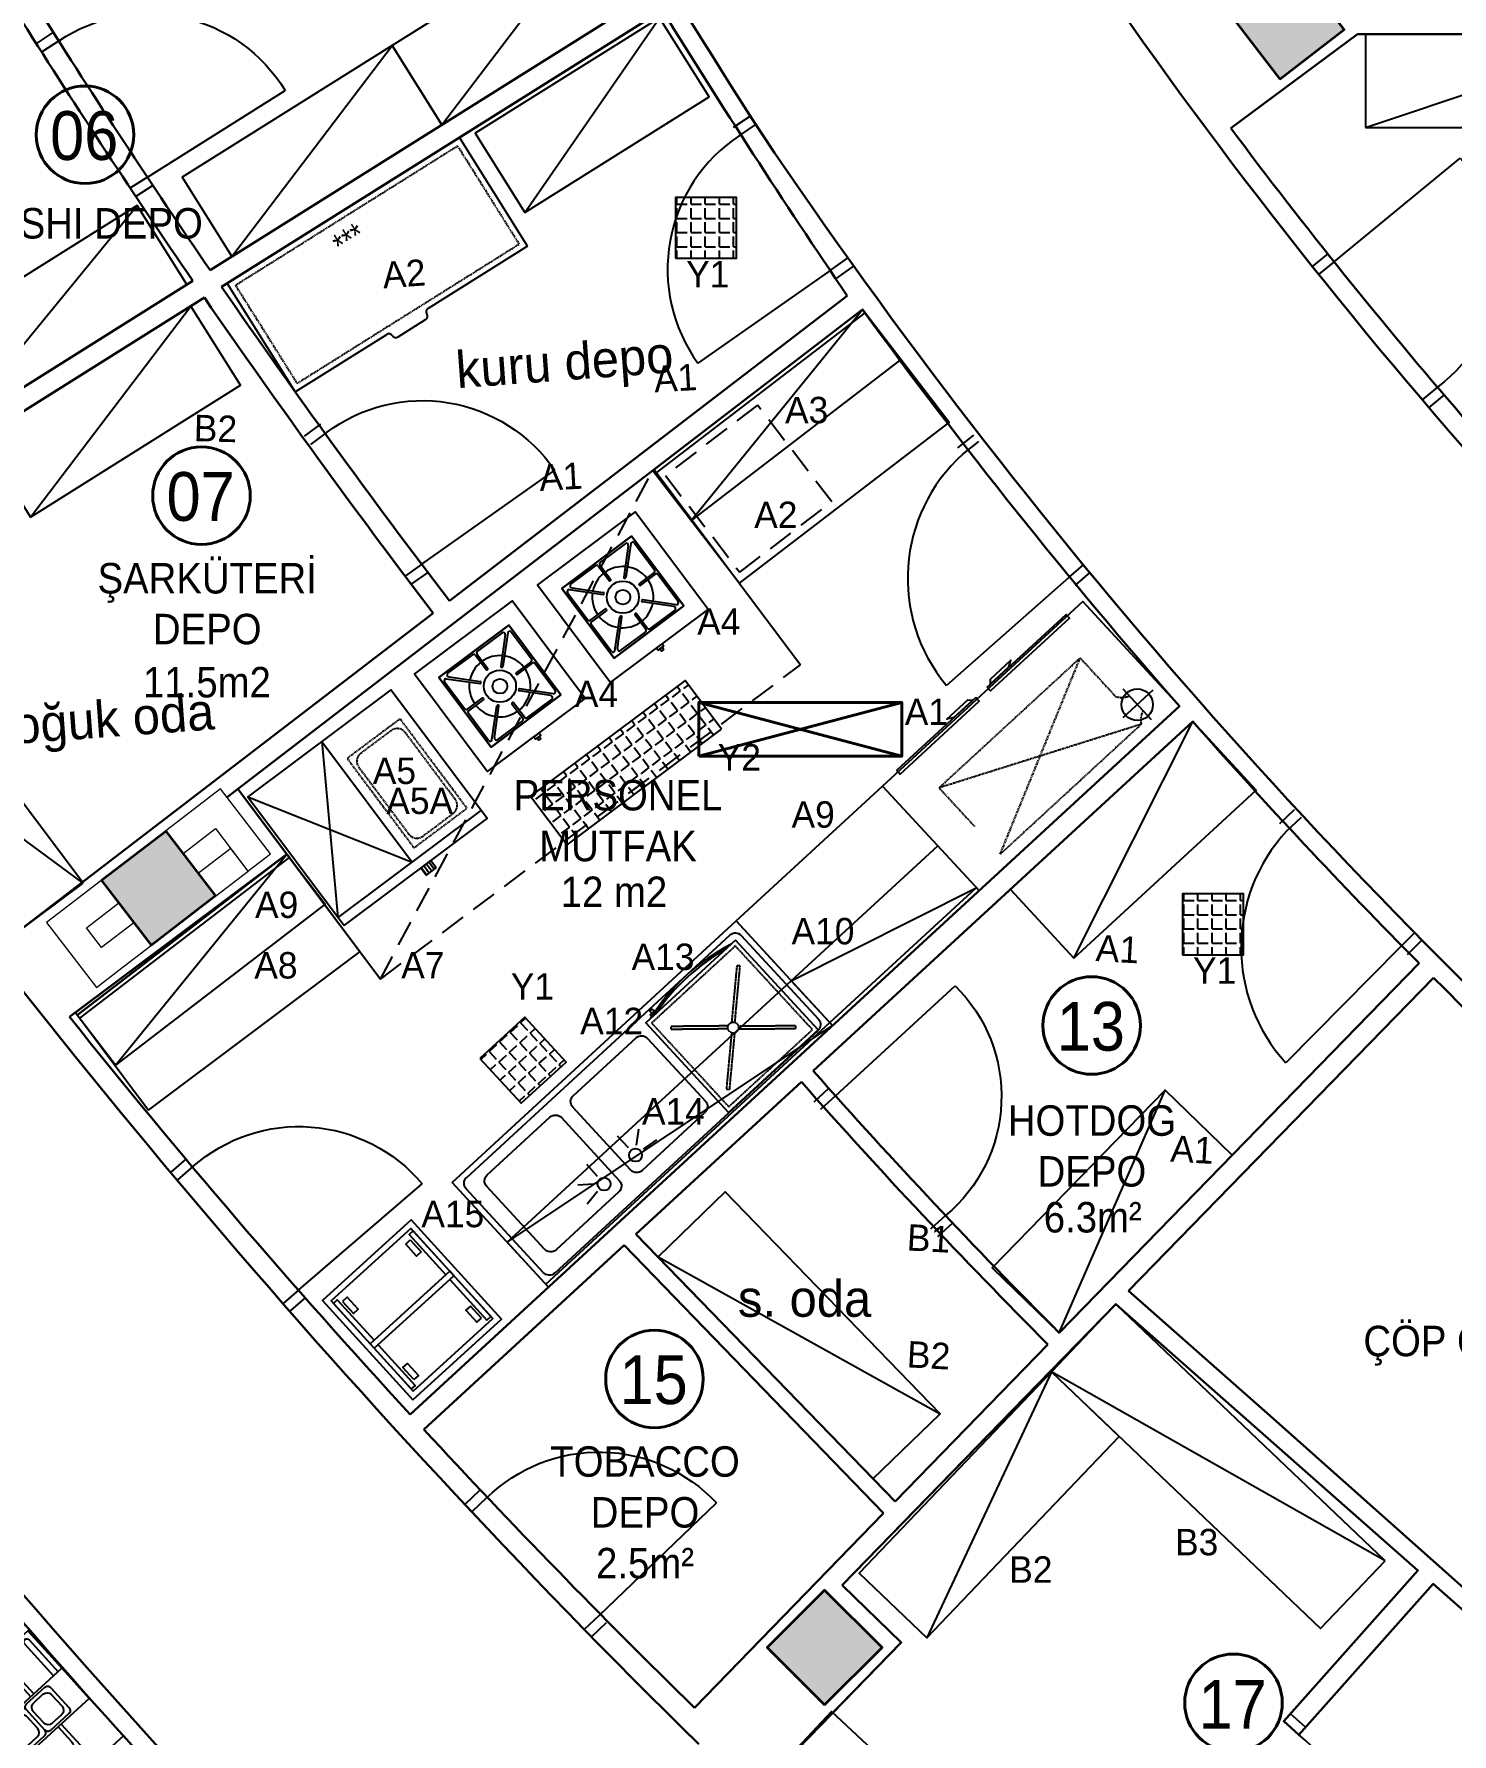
# Model space of a CAD drawing. Header units: millimetres. Extents: x -2729 to 15248, y -12439 to 5292.
# Drawn here: x 2712 to 3409, y -9886 to -9050 of the extents above; entities that cross this region are included whole.
import ezdxf

# ---------------------------------------------------------------- set-up
doc = ezdxf.new("R2010")
doc.units = ezdxf.units.MM
doc.linetypes.add('DASHED', pattern=[0.75, 0.5, -0.25])
doc.linetypes.add('HIDDENX2', pattern=[19.049999999999997, 12.7, -6.349999999999998])
for name, color, linetype, lineweight in [('antet_Ном_пера__60', 7, 'Continuous', 35), ('dk-olcu_Ном_пера__80', 7, 'Continuous', 13), ('DUVAR', 7, 'Continuous', 30), ('kolon_Ном_пера__60', 7, 'Continuous', 35)]:
    doc.layers.add(name, color=color, linetype=linetype, lineweight=lineweight)
for name, color, linetype in [('CIHAZ', 2, 'Continuous'), ('kapı ABD', 55, 'Continuous'), ('S2000-002 Çizgi', 7, 'Continuous')]:
    doc.layers.add(name, color=color, linetype=linetype)
doc.styles.add('style1', font='stylu.ttf', dxfattribs={"width": 0.8, "height": 12})
doc.styles.add('TAKSİM', font='GOTHIC.TTF', dxfattribs={"height": 20})
doc.styles.add('Мой Ариал', font='arial.ttf', dxfattribs={"width": 0.9})

# ---------------------------------------------------------------- blocks, each defined once
blk = doc.blocks.new('gtrr')
at = {"layer": 'kapı ABD', "color": 7}
for p, q in [((4256.014383199247, 14105.58114178763), (4256.014388572606, 14115.58114178762)), ((4261.014383199246, 14105.58113910096), (4261.014388572603, 14115.58113910094)), ((4341.014383199234, 14105.58109611409), (4341.014388572594, 14115.58109611407)), ((4346.014383199234, 14105.58109342741), (4346.014388572593, 14115.58109342739)), ((4261.014383199245, 14105.58109611409), (4261.014383199246, 14025.58109611409))]:
    blk.add_line(p, q, dxfattribs=at)
blk.add_arc((4264.766506319816, 14101.82897500967), 76.34014320124848, 267.1827735692466, 2.817257217778835, dxfattribs=at)
blk = doc.blocks.new('eryeqry')
at = {"layer": 'kapı ABD', "color": 7}
for p, q in [((-69.1244745683307, 58.24119089274109), (-61.75421567798458, 65.01255834471021)), ((-65.74170103005872, 54.55922902591101), (-58.36802867187589, 61.33373257463836)), ((-10.64218279833131, -3.443048933278533), (-3.500009614619557, 3.570707798809963)), ((-7.13886586815579, -7.010508882138311), (0, 0)), ((-10.64218279833131, -3.443048933278533), (-67.72154198009457, -59.49611981614316))]:
    blk.add_line(p, q, dxfattribs=at)
blk.add_arc((-4.55191249722975, -3.547797967391944), 84.38374728994481, 136.4802568281197, 221.5307941195527, dxfattribs=at)
blk = doc.blocks.new('sertyaet')
at = {"layer": 'kapı ABD', "color": 7}
for p, q in [((4410.818586592068, 2180.567530215823), (4401.57979126671, 2184.394364538884)), ((4408.905169430538, 2175.948132553147), (4399.666374105183, 2179.774966876204)), ((4408.905169430538, 2175.948132553147), (4482.8155320334, 2145.333457968668)), ((4376.377077684535, 2097.418372287605), (4367.138282359168, 2101.245206610665)), ((4378.290494846061, 2102.037769950284), (4369.051699520697, 2105.864604273344))]:
    blk.add_line(p, q, dxfattribs=at)
blk.add_arc((4409.355935714396, 2174.859886477371), 79.17147385156554, 246.8972202174689, 338.1027797896597, dxfattribs=at)
blk = doc.blocks.new('WE55YHQE')
at = {"layer": 'kapı ABD', "color": 7, "lineweight": -2}
for p, q in [((-10.4047979320585, -2.866600998832837), (-2.416043915741284, 3.187903981798627)), ((-7.988754016317671, -6.054504980631009), (0, 4.547473508864641e-13))]:
    blk.add_line(p, q, dxfattribs=at)
at = {"layer": 'kapı ABD', "color": 7}
for p, q in [((42.40483111715093, -68.18909873666826), (50.0799199557232, -61.75051172545727)), ((45.61830720825037, -72.0197085330251), (53.28984477068252, -65.58410066654005)), ((42.40483111715093, -68.18909873666826), (-18.88492562453666, -119.6047161942561))]:
    blk.add_line(p, q, dxfattribs=at)
blk.add_arc((45.62374423931851, -68.49700875710687), 82.30046322522054, 130.6490527986082, 218.3884147909139, dxfattribs=at)
blk = doc.blocks.new('w5ywy')
at = {"layer": 'kapı ABD', "color": 7}
for p, q in [((2921.402769681186, 3766.116170457838), (2930.064445885513, 3770.905552146419)), ((2923.822231835034, 3761.740533031574), (2932.48679402944, 3766.531510497667)), ((2963.36802488141, 3692.197434835067), (2894.294169055929, 3651.839010170571)), ((2963.36802488141, 3692.197434835067), (2971.906143763908, 3697.186081025117)), ((2965.890426422939, 3687.880318845977), (2974.428545305438, 3692.868965036023))]:
    blk.add_line(p, q, dxfattribs=at)
blk.add_arc((2961.873752972974, 3692.599422731045), 78.92028506348392, 118.8260038857349, 211.0961465505657, dxfattribs=at)
blk = doc.blocks.new('A$C510426C4')
at = {"layer": 'S2000-002 Çizgi'}
for p, q in [((2.483200887125349, 66.25063764738115), (2.483200887125349, 45)), ((5.511457706239525, 66.25063764738115), (5.511457706239525, 45)), ((64.48852864211403, 66.25063764738115), (64.48852864211403, 45)), ((67.51678546122821, 66.25063764738115), (67.51678546122821, 45))]:
    blk.add_line(p, q, dxfattribs=at)
for points in [[(-6.8258232204e-06, 100), (69.99999317417678, 100), (69.99999317417678, 98), (-6.8258232204e-06, 98)], [(-6.8258232204e-06, 95), (69.99999317417678, 95), (69.99999317417678, 93), (-6.8258232204e-06, 93)], [(2.999993174176779, 98), (66.99999317417677, 98), (66.99999317417677, 95), (2.999993174176779, 95)], [(2.999993174176779, 93), (66.99999317417677, 93), (66.99999317417677, 90), (2.999993174176779, 90)], [(2.999993174176779, 93), (66.99999317417677, 93), (66.99999317417677, 90), (2.999993174176779, 90)], [(-6.8258232204e-06, 90), (69.99999317417678, 90), (69.99999317417678, 88), (-6.8258232204e-06, 88)], [(-6.8258232204e-06, 85), (69.99999317417678, 85), (69.99999317417678, 83), (-6.8258232204e-06, 83)], [(2.999993174176779, 88), (66.99999317417677, 88), (66.99999317417677, 85), (2.999993174176779, 85)], [(2.999993174176779, 88), (66.99999317417677, 88), (66.99999317417677, 85), (2.999993174176779, 85)], [(2.999993174176779, 88), (66.99999317417677, 88), (66.99999317417677, 85), (2.999993174176779, 85)], [(-6.8258232204e-06, 80), (69.99999317417678, 80), (69.99999317417678, 78), (-6.8258232204e-06, 78)], [(2.999993174176779, 83), (66.99999317417677, 83), (66.99999317417677, 80), (2.999993174176779, 80)], [(2.999993174176779, 78), (66.99999317417677, 78), (66.99999317417677, 75), (2.999993174176779, 75)], [(-6.8258232204e-06, 75), (69.99999317417678, 75), (69.99999317417678, 73), (-6.8258232204e-06, 73)], [(-6.8258232204e-06, 0), (69.99999317417678, 0), (69.99999317417678, 70), (-6.8258232204e-06, 70)], [(2.999993174176779, 73), (66.99999317417677, 73), (66.99999317417677, 70), (2.999993174176779, 70)], [(-6.8258232204e-06, 45), (-6.8258232204e-06, 25), (69.99999317417678, 25), (69.99999317417678, 45)]]:
    blk.add_lwpolyline(points, close=True, dxfattribs=at)
for points in [[(51.24999317417678, 45), (51.24999317417678, 61.5), (18.74999317417678, 61.5), (18.74999317417678, 45)], [(18.74999317417678, 25), (18.74999317417678, 8.5), (51.24999317417678, 8.5), (51.24999317417678, 25)]]:
    blk.add_lwpolyline(points, dxfattribs=at)
for points in [[(49.24999317417678, 45), (49.24999317417678, 54.5, 0.4142135623730951), (44.24999317417678, 59.5), (25.74999317417678, 59.5, 0.4142135623730951), (20.74999317417678, 54.5), (20.74999317417678, 45)], [(20.74999317417678, 25), (20.74999317417678, 15.5, 0.4142135623730982), (25.74999317417678, 10.5), (44.24999317417678, 10.5, 0.4142135623730951), (49.24999317417678, 15.5), (49.24999317417678, 25)]]:
    blk.add_lwpolyline(points, format="xyb", dxfattribs=at)
for points in [[(12.49999317417678, 26.19999999999982), (24.69999317417933, 26.20000000000004, 0.4142135623730951), (26.69999317417933, 28.20000000000005), (26.69999317417751, 41.80000000000018, 0.4142135623730951), (24.69999317417751, 43.80000000000018), (12.49999317417678, 43.80000000000018, 0.4142135623730951), (10.49999317417678, 41.80000000000018), (10.49999317417678, 28.19999999999959, 0.414213562373061)], [(40.89999317418187, 26.19999999999982), (28.69999317417933, 26.20000000000004, -0.4142135623730951), (26.69999317417933, 28.20000000000005), (26.69999317418115, 41.80000000000018, -0.4142135623730951), (28.69999317418115, 43.80000000000018), (40.89999317418187, 43.80000000000018, -0.4142135623730951), (42.89999317418187, 41.80000000000018), (42.89999317418187, 28.19999999999959, -0.414213562373061)], [(44.89999317418187, 26.19999999999982), (57.09999317418442, 26.20000000000004, 0.4142135623730951), (59.09999317418442, 28.20000000000005), (59.09999317418261, 41.80000000000018, 0.4142135623730951), (57.09999317418261, 43.80000000000018), (44.89999317418187, 43.80000000000018, 0.4142135623730951), (42.89999317418187, 41.80000000000018), (42.89999317418187, 28.19999999999959, 0.414213562373061)], [(15.4999931741786, 28.19999999999982), (21.69999317417933, 28.19999999999982, 0.4142135623730951), (24.69999317417933, 31.19999999999982), (24.69999317417933, 38.79999999999837, 0.4142135623731019), (21.69999317417933, 41.79999999999836), (15.4999931741786, 41.79999999999836, 0.4142135623730951), (12.4999931741786, 38.79999999999837), (12.4999931741786, 31.19999999999982, 0.4142135623730951)], [(37.89999317418005, 28.19999999999982), (31.69999317417933, 28.19999999999982, -0.4142135623730951), (28.69999317417933, 31.19999999999982), (28.69999317417933, 38.79999999999837, -0.4142135623731019), (31.69999317417933, 41.79999999999836), (37.89999317418005, 41.79999999999836, -0.4142135623730951), (40.89999317418005, 38.79999999999837), (40.89999317418005, 31.19999999999982, -0.4142135623730951)], [(47.89999317418368, 28.19999999999982), (54.09999317418442, 28.19999999999982, 0.4142135623730951), (57.09999317418442, 31.19999999999982), (57.09999317418442, 38.79999999999837, 0.4142135623731019), (54.09999317418442, 41.79999999999836), (47.89999317418368, 41.79999999999836, 0.4142135623730951), (44.89999317418368, 38.79999999999837), (44.89999317418368, 31.19999999999982, 0.4142135623730951)]]:
    blk.add_lwpolyline(points, format="xyb", close=True, dxfattribs=at)
for centre in [(3.997329296682437, 66.25063764738115), (66.00265705167111, 66.25063764738115), (66.00265705167111, 66.25063764738115)]:
    blk.add_arc(centre, 1.514128409557088, 0, 180, dxfattribs=at)
blk = doc.blocks.new('A$C012160DB')
blk.add_lwpolyline([(133.9999808639586, 72.81374529718096), (-1.913604137371294e-05, 72.81374529718096), (-1.913604137371294e-05, 2.813745297180958), (133.9999808639586, 2.813745297180958)], close=True)
at = {"layer": 'CIHAZ', "color": 1}
for p, q in [((14.73431452771183, 68.46761635662097), (14.73431452771183, 47.91930578662641)), ((24.09091051167343, 58.19346107162391), (3.982520729305179, 58.19346107162391))]:
    blk.add_line(p, q, dxfattribs=at)
at = {"layer": 'CIHAZ', "color": 5, "linetype": 'DASHED'}
for p, q in [((19.81746623833169, 66.65800379225402), (114.1824954895856, 22.28393871324806)), ((114.1824954895856, 66.65800379225402), (19.81746623833169, 22.28393871324806))]:
    blk.add_line(p, q, dxfattribs=at)
at = {"layer": 'CIHAZ', "color": 5}
for points in [[(63.20357712516397, 1.82259734165973), (10.36051550092634, 1.82259734165973), (10.36051550092634, 4.321500850463963), (63.20357712516397, 4.321500850463963)], [(61.20357712516397, 1.82259734165973), (48.59610611031349, 1.82259734165973), (45.59610611031349, -8.005583367776126e-06), (59.59610611031349, -8.005583367776126e-06)], [(70.79638460275328, 1.82259734165973), (123.6394462269909, 1.82259734165973), (123.6394462269909, 4.321500850463963), (70.79638460275328, 4.321500850463963)], [(72.79638460275328, 1.82259734165973), (85.40385561760377, 1.82259734165973), (88.40385561760377, -8.005583367776126e-06), (74.40385561760377, -8.005583367776126e-06)]]:
    blk.add_lwpolyline(points, close=True, dxfattribs=at)
at = {"layer": 'CIHAZ', "color": 1}
blk.add_circle((14.73431452771183, 58.19346107162391), 7.758035706010048, dxfattribs=at)
at = {"layer": 'S2000-002 Çizgi', "linetype": 'DASHED'}
for p, q in [((19.81746623833169, 66.65800379225402), (114.1824954895856, 66.65800379225402)), ((19.81746623833169, 22.28393871324806), (19.81746623833169, 48.05007225719237)), ((114.1824954895856, 22.28393871324806), (114.1824954895856, 48.05007225719237)), ((114.1824954895856, 22.28393871324806), (19.81746623833169, 22.28393871324806))]:
    blk.add_line(p, q, dxfattribs=at)
for centre, radius, start, end in [((11.59973472028651, 71.22130174571384), 9.39972337437167, 291.2079427881586, 330.9566305499486), ((10.99550585100405, 43.02001165317142), 10.15522007421279, 29.69070431364409, 66.77515045045837)]:
    blk.add_arc(centre, radius, start, end, dxfattribs=at)
blk = doc.blocks.new('A$C5B626FB4')
at = {"layer": 'S2000-002 Çizgi'}
for p, q in [((40.00004234698827, 1.372682572764461e-05), (70.00004234699918, 190.0000137268257)), ((47.93593315973158, 79.22018819891991), (42.92802975138147, 85.317875768656)), ((51.74517535822997, 80.45037098943385), (52.85784316524405, 88.2620840279883)), ((46.27285478248632, 75.31153324770776), (38.38229775237232, 75.31153324770776)), ((46.27285478248632, 54.68849420593915), (38.38229775237232, 54.68849420593915)), ((47.93593315973158, 50.77983925472699), (42.92802975138147, 44.68215168499091)), ((51.74517535822997, 49.54965646421306), (52.85784316524405, 41.73794342565861))]:
    blk.add_line(p, q, dxfattribs=at)
for points in [[(4.23469773522811e-05, 1.372682481814991e-05), (4.234698826621752e-05, 190.0000137268248), (70.00004234698827, 190.0000137268248), (70.00004234697735, 1.372682481814991e-05)], [(40.00004234699918, 190.0000137268257), (70.00004234699918, 190.0000137268257), (70.00004234698827, 1.372682572764461e-05), (40.00004234698827, 1.372682572764461e-05)], [(68.00004234697735, 1.372682481814991e-05), (68.00004234698827, 190.0000137268248), (70.00004234698827, 190.0000137268248), (70.00004234697735, 1.372682481814991e-05)]]:
    blk.add_lwpolyline(points, close=True, dxfattribs=at)
for points in [[(3.000042346973714, 7.000013726822999), (3.000042346988266, 183.000013726823, -0.4142135623730919), (7.000042346988266, 187.000013726823), (63.00004234698827, 187.0000137268248, -0.4142135623731057), (67.00004234698827, 183.0000137268248), (67.00004234697735, 7.000013726822999, -0.4142135623730951), (63.00004234697735, 3.000013726822999), (7.000042346973714, 3.000013726822999, -0.4142135623730844)], [(8.983033346050433, 72.79269486574185), (8.983033346046795, 114.7926948657419, -0.4142135623730951), (12.9830333460468, 118.7926948657419), (54.9830333460468, 118.7926948657419, -0.4142135623730951), (58.98303334605043, 114.7926948657419), (58.98303334605043, 72.79269486574276, -0.4142135623730951), (54.98303334605043, 68.79269486574276), (12.98303334605043, 68.79269486574185, -0.4142135623730951)], [(8.983033346050433, 15.20733258790415), (8.983033346046795, 57.20733258790415, -0.4142135623730951), (12.9830333460468, 61.20733258790415), (54.9830333460468, 61.20733258790506, -0.4142135623730951), (58.98303334605043, 57.20733258790506), (58.98303334605043, 15.20733258790415, -0.4142135623730951), (54.98303334605043, 11.20733258790415), (12.98303334605043, 11.20733258790415, -0.4142135623730951)]]:
    blk.add_lwpolyline(points, format="xyb", close=True, dxfattribs=at)
for centre in [(51.2383899063916, 75.50690288809847), (51.2383899063916, 54.49312456554844)]:
    blk.add_circle(centre, 3.187919533039348, dxfattribs=at)
blk = doc.blocks.new('A$C723D60DA')
at = {"layer": 'S2000-002 Çizgi'}
for points in [[(1.4235042727e-06, 3.661795100921153), (60.00000142350429, 3.661795100921153), (60.00000142350429, 63.66179510092115), (1.4235042727e-06, 63.66179510092115)], [(53.17373301642465, 2.203795100922433), (54.63173301642519, 2.203795100922433), (54.63173301642519, 0.7457951009237149), (53.17373301642465, 0.7457951009237149)]]:
    blk.add_lwpolyline(points, close=True, dxfattribs=at)
at = {"layer": 'S2000-002 Çizgi', "linetype": 'DASHED', "ltscale": 0.5}
blk.add_lwpolyline([(2.000001423504272, 5.661795100921153), (58.00000142350429, 5.661795100921153), (58.00000142350429, 61.66179510092115), (2.000001423504272, 61.66179510092115)], close=True, dxfattribs=at)
for points in [[(6.838595106871708, 54.64514824103935), (7.881266482141199, 55.68781961630884)], [(6.838595106871708, 54.64514824103935), (27.66093913687428, 35.82280421104042)], [(7.881266482141199, 55.68781961630884), (28.70361051214194, 36.8654755863081)], [(31.36967628261436, 36.93875953405585), (52.11873636486552, 55.68781961630884)], [(32.41234765788068, 35.89608815878819), (53.16140774013229, 54.64514824103935)], [(52.11873636486552, 55.68781961630884), (53.16140774013229, 54.64514824103935)], [(27.58765518912606, 33.1567384405662), (6.838595106871708, 14.40767835831684)], [(28.63032656439373, 32.11406706530397), (7.881266482141199, 13.36500698305099)], [(31.29639233486614, 32.18735101305174), (52.11873636486552, 13.36500698305099)], [(32.3390637101329, 33.23002238831577), (53.16140774013229, 14.40767835831684)], [(7.881266482141199, 13.36500698305099), (6.838595106871708, 14.40767835831684)], [(52.11873636486552, 13.36500698305099), (53.16140774013229, 14.40767835831684)]]:
    blk.add_lwpolyline(points, dxfattribs=at)
at = {"layer": 'S2000-002 Çizgi'}
for points in [[(52.20662607739678, 3.177623255441176), (52.20662607739678, 3.661795100921153), (55.85162607739722, 3.661795100921153)], [(55.85162607739722, 3.311603259512593), (55.85162607739722, 2.203795100922433), (52.20662607739678, 2.203795100922433)]]:
    blk.add_lwpolyline(points, dxfattribs=at)
at = {"layer": 'S2000-002 Çizgi', "linetype": 'DASHED', "ltscale": 0.5}
blk.add_circle((30.00000142350473, 34.52641329967811), 2.674292761795744, dxfattribs=at)
at = {"layer": 'S2000-002 Çizgi'}
for centre, radius, start, end in [((29.900358839815, 100.6064410498302), 100.6064337190947, 254.4940823242043, 285.5059176757957), ((29.900358839815, 109.4891648689026), 108.4891575381673, 257.281873240345, 282.718126759655)]:
    blk.add_arc(centre, radius, start, end, dxfattribs=at)
blk = doc.blocks.new('A$C0E3E1D6B')
at = {"layer": 'S2000-002 Çizgi'}
h = blk.add_hatch(dxfattribs=at)
h.set_pattern_fill('LINE', color=256, scale=0.5, angle=90, style=0)
h.set_pattern_definition([(90, (-1212.50308012593, -3768.810528106629), (-1.587499999999999, 1e-16), [])])
h.paths.add_polyline_path([(53.25682985184221, 4.255048567423727), (47.11483755685232, 4.255048567423727), (47.11483755685232, -2.9303355404e-06), (53.25682985184221, -2.9303355404e-06)])
for p, q in [((9.4579272627e-06, 9.255048567423726), (45.55000945792744, 83.35504856742408)), ((9.4579272627e-06, 83.35504856742408), (45.40000945792735, 9.255048567423726)), ((45.40000945792735, 83.35504856742408), (45.40000945792735, 9.255048567423726)), ((9.4579272627e-06, 9.255048567423726), (87.90000945792734, 9.255048567423726))]:
    blk.add_line(p, q, dxfattribs=at)
for points in [[(9.4579272627e-06, 4.255048567423727), (87.90000945792734, 4.255048567423727), (87.90000945792734, 83.35504856742408), (9.4579272627e-06, 83.35504856742408)], [(53.25682985184221, -2.9303355404e-06), (47.11483755685232, -2.9303355404e-06), (47.11483755685232, 4.255048567423727), (53.25682985184221, 4.255048567423727)]]:
    blk.add_lwpolyline(points, close=True, dxfattribs=at)
at = {"layer": 'S2000-002 Çizgi', "linetype": 'DASHED'}
blk.add_lwpolyline([(50.40000945792735, 69.25504856742373), (50.40000945792735, 14.25504856742373), (82.90000945792734, 14.25504856742373), (82.90000945792734, 69.25504856742373)], close=True, dxfattribs=at)
blk.add_lwpolyline([(52.40000945792781, 62.25504856742371), (52.40000945792781, 21.25504856742373, 0.4142135623730982), (57.40000945792781, 16.25504856742373), (75.90000945792734, 16.25504856742373, 0.4142135623730951), (80.90000945792735, 21.25504856742373), (80.90000945792735, 62.25504856742371, 0.4142135623730951), (75.90000945792734, 67.25504856742371), (57.40000945792781, 67.25504856742371, 0.4142135623730951)], format="xyb", close=True, dxfattribs=at)
blk = doc.blocks.new('A$C73A43FF4')
at = {"layer": 'S2000-002 Çizgi'}
for p, q in [((9.536685745409159, 50.63877369850342), (9.536685745409159, 34.07226762251048)), ((11.10751322696978, 51.39028234246689), (23.07058826042612, 39.50277661389737)), ((12.74025950458781, 51.3146366431447), (23.67622557221239, 40.25452463962574)), ((13.34577886293937, 53.03139443360123), (28.55210496410746, 53.03139443360123)), ((29.51735401407404, 52.06614528710814), (29.51735401407404, 43.20446092698512)), ((30.48260316056712, 52.06614528710814), (30.48260316056712, 43.20446092698512)), ((46.65417840822739, 53.03139443360123), (31.44785221053462, 53.03139443360123)), ((47.25969776657804, 51.3146366431447), (36.32373169895436, 40.25452463962574)), ((48.89244404419696, 51.39028234246689), (36.92936901073972, 39.50277661389737)), ((50.46333040594982, 50.63877369850342), (50.46333040594982, 34.07226762251048)), ((51.42857945591639, 11.19582252253531), (51.42857945591639, 54.05296537953472)), ((23.74927899868453, 39.5758301368969), (23.74927899868453, 39.57606585071517)), ((36.25067827248131, 39.5758301368969), (36.25067827248131, 39.57606585071517)), ((9.536685745409159, 14.61001420356661), (9.536685745409159, 31.17652027955955)), ((10.50193479537665, 33.10701847601922), (19.51255649145241, 33.10701847601922)), ((10.50193479537665, 32.14176942605082), (19.51255649145241, 32.14176942605082)), ((10.50193479537665, 32.14176932952614), (19.51255649145241, 32.14176932952614)), ((11.10751322696978, 13.85850555960314), (23.07058826042612, 25.74601128817267)), ((23.74927899868453, 25.67295776517312), (23.74927899868453, 25.67272205135487)), ((36.25067827248131, 25.67295776517312), (36.25067827248131, 25.67272205135487)), ((48.89244404419696, 13.85850555960314), (36.92936901073972, 25.74601128817267)), ((49.49808125945674, 33.10701847601922), (40.48740068318875, 33.10701847601922)), ((49.49808125945674, 32.14176942605082), (40.48740068318875, 32.14176942605082)), ((49.49808125945674, 32.14176932952614), (40.48740068318875, 32.14176932952614)), ((50.46333040594982, 14.61001420356661), (50.46333040594982, 31.17652027955955)), ((12.74025950458781, 13.93415125892534), (23.67622557221239, 24.99426326244429)), ((29.51735401407404, 13.18264261496006), (29.51735401407404, 22.04432697508492)), ((30.48260316056712, 13.18264261496006), (30.48260316056712, 22.04432697508492)), ((47.25969776657804, 13.93415125892534), (36.32373169895436, 24.99426326244429)), ((8.57143659891699, 11.19582252253531), (51.42857945591639, 11.19582252253531)), ((13.34577886293937, 12.2173934684688), (28.55210496410746, 12.2173934684688)), ((46.65417840822739, 12.2173934684688), (31.44785221053462, 12.2173934684688))]:
    blk.add_line(p, q, dxfattribs=at)
for points in [[(60.00000802731665, 2.624393951135061), (60.00000802731665, 62.62439395093497), (8.027516742e-06, 62.62439395093497), (8.027516742e-06, 2.624393951135061)], [(51.42857945591639, 11.19582252253531), (51.42857945591639, 54.05296537953472), (8.57143659891699, 54.05296537953472), (8.57143659891699, 11.19582252253531)], [(51.42857945591639, 11.19582252253531), (8.57143659891699, 11.19582252253531), (8.57143659891699, 54.05296537953472), (51.42857945591639, 54.05296537953472)], [(51.42857945591639, 11.19582252253531), (8.57143659891699, 11.19582252253531), (8.57143659891699, 54.05296537953472), (51.42857945591639, 54.05296537953472)], [(28.35975802741632, 2.624393951135061), (31.64025802741708, 2.624393951135061), (31.64025802741708, 1.312193951134759), (28.35975802741632, 1.312193951134759)], [(29.34390802741655, 1.312193951134759), (30.65610802741685, 1.312193951134759), (30.65610802741685, -6.0488655436e-06), (29.34390802741655, -6.0488655436e-06)]]:
    blk.add_lwpolyline(points, close=True, dxfattribs=at)
for radius in [7.928277897756767, 3.642563612056767]:
    blk.add_circle((29.99997863558292, 32.62439395103502), radius, dxfattribs=at)
for centre, radius, start, end in [((10.50187601171001, 50.63877369850342), 0.9652491464924421, 51.148000999984, 180.0000049999744), ((13.34577886293937, 52.06614528710814), 0.9652491464924421, 90.00000299998466, 231.147999999975), ((28.55210496410746, 52.06614528710814), 0.9652491464924421, 359.9999950000255, 89.99999700001536), ((31.44785221053462, 52.06614528710814), 0.9652491464924421, 89.99999700001536, 180), ((46.65417840822739, 52.06614528710814), 0.9652491464924421, 308.852000000025, 89.99999700001536), ((49.49808125945674, 50.63877369850342), 0.9652491464924421, 359.9999950000255, 128.851999000016), ((29.99997863558292, 32.62439395103502), 15.0711350405901, 135.2010502838732, 178.1648975588335), ((29.99997863558292, 32.62439395103502), 15.0711350405901, 91.83510280836585, 131.3747573071069), ((29.99997863558292, 43.20446092698512), 0.4826245249837685, 180, 269.9999990000051), ((29.99997863558292, 43.20446092698512), 0.4826245249837685, 269.9999990000051, 359.9999950000255), ((29.99997863558292, 32.62439395103502), 15.0711350405901, 48.62524269289312, 88.16489755877983), ((29.99997863558292, 32.62439395103502), 15.0711350405901, 1.835102441166419, 44.79894971612678), ((10.50193479537665, 34.07226762251048), 0.9652491464924421, 180, 269.9999990000051), ((23.37340686805692, 39.87864884105147), 0.4826245249837685, 231.1534640000196, 321.1356869999592), ((23.37340686805692, 39.87864884105147), 0.4826245249837685, 321.1470799999462, 51.14044700000023), ((36.62655040310982, 39.87864884105147), 0.4826245249837685, 128.8595529999997, 218.8529200000538), ((36.62655040310982, 39.87864884105147), 0.4826245249837685, 218.8643130000408, 308.8465359999805), ((49.49808125945674, 34.07226762251048), 0.9652491464924421, 269.9999990000051, 359.9999950000255), ((10.50193479537665, 31.17652027955955), 0.9652491464924421, 90.00000099999487, 180), ((29.99997863558292, 32.62439395103502), 15.0711350405901, 181.8351028083154, 224.7989497161268), ((19.51255649145241, 32.62439395103502), 0.4826245249837685, 269.9999990000051, 359.9999950000255), ((19.51255649145241, 32.62439395103502), 0.4826245249837685, 359.9999950000255, 89.99999700001536), ((23.37340686805692, 25.37013906101857), 0.4826245249837685, 38.86431300004075, 128.8465359999804), ((23.37340686805692, 25.37013906101857), 0.4826245249837685, 308.8595529999999, 38.85292000005379), ((36.62655040310982, 25.37013906101857), 0.4826245249837685, 141.1470799999462, 231.1404470000002), ((36.62655040310982, 25.37013906101857), 0.4826245249837685, 51.1534640000196, 141.1356869999592), ((40.48740068318875, 32.62439395103502), 0.4826245249837685, 89.99999700001536, 180), ((40.48740068318875, 32.62439395103502), 0.4826245249837685, 180, 269.9999990000051), ((29.99997863558292, 32.62439395103502), 15.0711350405901, 315.2010502838733, 358.1648971916846), ((49.49808125945674, 31.17652027955955), 0.9652491464924421, 4.9999744481e-06, 90.00000099999487), ((29.99997863558292, 32.62439395103502), 15.0711350405901, 228.6252426928931, 268.1648971916342), ((29.99997863558292, 22.04432697508492), 0.4826245249837685, 90.00000099999487, 180), ((29.99997863558292, 22.04432697508492), 0.4826245249837685, 4.9999744481e-06, 90.00000099999487), ((29.99997863558292, 32.62439395103502), 15.0711350405901, 271.8351024412202, 311.3747573071068), ((10.50187601171001, 14.61001420356661), 0.9652491464924421, 179.9999950000255, 308.851999000016), ((13.34577886293937, 13.18264261496006), 0.9652491464924421, 128.852000000025, 269.9999970000154), ((28.55210496410746, 13.18264261496006), 0.9652491464924421, 270.0000029999845, 4.9999744481e-06), ((31.44785221053462, 13.18264261496006), 0.9652491464924421, 180, 270.0000029999845), ((46.65417840822739, 13.18264261496006), 0.9652491464924421, 270.0000029999845, 51.14799999997504), ((49.49808125945674, 14.61001420356661), 0.9652491464924421, 231.148000999984, 4.9999744481e-06)]:
    blk.add_arc(centre, radius, start, end, dxfattribs=at)
blk = doc.blocks.new('A$C7A461B3E')
at = {"layer": 'S2000-002 Çizgi'}
for points in [[(8.2807864601e-06, 1.42140270327e-05), (59.00000828078646, 1.42140270327e-05), (59.00000828078646, 66.00001421402703), (8.2807864601e-06, 66.00001421402703)], [(3.00000828078646, 3.000014214027031), (56.00000828078646, 3.000014214027031), (56.00000828078646, 63.00001421402703), (3.00000828078646, 63.00001421402703)], [(7.000008280786459, 59.00001421402703), (7.000008280786459, 51.00001421402703), (10.05484917794911, 51.00001421402703), (10.05484917794911, 59.00001421402703)], [(52.00000828078646, 59.00001421402703), (52.00000828078646, 51.00001421402703), (48.94516738362381, 51.00001421402703), (48.94516738362381, 59.00001421402703)], [(3.00000828078646, 31.50001421402703), (56.00000828078646, 31.50001421402703), (56.00000828078646, 34.50001421402703), (3.00000828078646, 34.50001421402703)], [(7.000008280786459, 7.000014214027032), (7.000008280786459, 15.00001421402703), (10.05484917794911, 15.00001421402703), (10.05484917794911, 7.000014214027032)], [(52.00000828078646, 7.000014214027032), (52.00000828078646, 15.00001421402703), (48.94516738362381, 15.00001421402703), (48.94516738362381, 7.000014214027032)]]:
    blk.add_lwpolyline(points, close=True, dxfattribs=at)
for points in [[(5.628654509135231, 31.50001421402703), (5.628654509135231, 4.422562198298691), (3.00000828078646, 4.422562198298691), (3.00000828078646, 61.36048394328827), (5.628654509135231, 61.36048394328827), (5.628654509135231, 34.50001421402703)], [(53.37136205243769, 31.50001421402703), (53.37136205243769, 4.422562198298691), (56.00000828078646, 4.422562198298691), (56.00000828078646, 61.36048394328827), (53.37136205243769, 61.36048394328827), (53.37136205243769, 34.50001421402703)]]:
    blk.add_lwpolyline(points, dxfattribs=at)

msp = doc.modelspace()

# ---------------------------------------------------------------- hatches: boundary and pattern name
h = msp.add_hatch(color=7)
h.paths.add_polyline_path([(3967.796073635767, -8376.864109958598), (4007.796073542217, -8376.864109958598), (4007.796045263382, -8336.864110045759), (3967.796073635767, -8336.864110045759)])
h.paths.add_polyline_path([(3967.804345199572, -9061.868219106527), (4007.804288548326, -9061.868219106522), (4007.804288548296, -9021.86827575047), (3967.804345199572, -9021.868275750476)])
h.paths.add_polyline_path([(3324.718050950115, -9072.070906383835), (3356.452139630184, -9047.720483706164), (3332.101716943475, -9015.986395034335), (3300.367628277916, -9040.336817710993)])
h.paths.add_polyline_path([(3095.806306717273, -8734.189167144003), (3130.447273819674, -8714.189195465959), (3110.447302138023, -8679.548228370848), (3075.806335050172, -8699.54820004796)])
h = msp.add_hatch(color=7)
h.paths.add_polyline_path([(3595.76504277506, -9377.179387580996), (3624.049313961139, -9348.895116394964), (3595.76504277506, -9320.61084520885), (3567.480771589007, -9348.895116394964)])
h.paths.add_polyline_path([(3100.799787086489, -9872.157095437105), (3129.084018280203, -9843.872864243318), (3100.799787086489, -9815.588633049605), (3072.515555892747, -9843.872864243318)])
h.paths.add_polyline_path([(2769.37149093572, -9498.203309583634), (2801.105579615814, -9473.852886906961), (2776.755156929077, -9442.11879823412), (2745.021068263533, -9466.4692209118)])
h.paths.add_polyline_path([(2531.365822335265, -9680.831482385443), (2563.09991101536, -9656.481059708676), (2538.749488328609, -9624.74697103585), (2507.015399663079, -9649.097393713526)])
h.paths.add_polyline_path([(2489.589373533901, -9084.188676718048), (2524.230340621751, -9064.188705040026), (2504.230368954649, -9029.547737944906), (2469.589401852219, -9049.547709622026)])
h.paths.add_polyline_path([(2229.782116453218, -9234.18846653513), (2264.423083555648, -9214.18849485711), (2244.423111873966, -9179.547527761983), (2209.782144786131, -9199.547499439102)])
h.paths.add_polyline_path([(1989.077113091709, -8752.001970833348), (2026.032242064244, -8736.69465521554), (2010.724926448219, -8699.739526248448), (1973.769797475684, -8715.046841865338)])
h.paths.add_polyline_path([(2266.240584474751, -8637.197101991549), (2303.195713447229, -8621.889786373751), (2287.888397831233, -8584.934657406659), (2250.933268858698, -8600.241973024558)])
h = msp.add_hatch()
h.set_pattern_fill('ANGLE', color=256, angle=1.883683510096768e-12)
h.set_pattern_definition([(1.882888371426402e-12, (-5130.40636086378, -11871.73664993503), (-2.295941214924824e-13, 6.985), [5.08, -1.905]), (90, (-5130.40636086378, -11871.73664993503), (-6.985, -2.291500322826323e-13), [5.079999999999997, -1.904999999999999])])
h.paths.add_polyline_path([(3057.449594512524, -9130.25601733651), (3027.449594512523, -9130.25601733651), (3027.449594512525, -9160.256017336511), (3057.449594512524, -9160.256017336507)])
h = msp.add_hatch()
h.set_pattern_fill('ANGLE', color=256, scale=0.9999999999999999, angle=126.7998563065096)
h.set_pattern_definition([(126.7998563065096, (8858.437314857798, -7917.585980966793), (-5.593119119666523, -4.184165808523939), [5.079999999999998, -1.905]), (216.7998563065096, (8858.437314857798, -7917.585980966793), (4.184165808523939, -5.593119119666523), [5.079999999999994, -1.904999999999998])])
h.paths.add_polyline_path([(2956.06485404183, -9424.912819866073), (2974.035501752023, -9448.934806063637), (3050.10512471099, -9392.02775498135), (3032.134477000789, -9368.005768783787)])
h = msp.add_hatch()
h.set_pattern_fill('ANGLE', color=256, angle=-1.825638387160059e-12)
h.set_pattern_definition([(359.9999999999982, (-4881.020828864575, -12214.43952817403), (2.225997164373439e-13, 6.985), [5.08, -1.905]), (90, (-4881.020828864575, -12214.43952817403), (-6.985, 2.230438056471939e-13), [5.079999999999997, -1.904999999999999])])
h.paths.add_polyline_path([(3306.835126511906, -9472.958895576037), (3276.835126511905, -9472.958895576036), (3276.835126511905, -9502.958895576036), (3306.835126511904, -9502.958895576037)])
h = msp.add_hatch()
h.set_pattern_fill('ANGLE', color=256, scale=0.9999999999999998, angle=-47.35590848601598)
h.set_pattern_definition([(312.644091513984, (-4589.822848166427, -5390.163165550999), (5.137998252888083, 4.731933954877118), [5.079999999999986, -1.904999999999997]), (42.64409151398403, (-4589.822848166427, -5390.163165550999), (-4.731933954877118, 5.137998252888083), [5.07999999999999, -1.904999999999998])])
h.paths.add_polyline_path([(2973.543839522143, -9555.758627482785), (2953.220572715232, -9533.691347942822), (2931.153293175266, -9554.014614749738), (2951.476559982184, -9576.0818942897)])

# ---------------------------------------------------------------- linework, layer by layer
for p, q in [((2912.415506516635, -9094.535346588986), (2991.316581074931, -8990.734477452243)), ((2953.363014358083, -9137.697451752852), (3019.557526201905, -9041.86798550286)), ((2809.06879643893, -9159.369423401376), (2887.969870997226, -9055.568554264633)), ((2670.947473850479, -9246.019191269108), (2762.555111123259, -9134.246919245594)), ((2710.055972641541, -9287.592228109186), (2788.957047199838, -9183.791358972427)), ((3035.170577995943, -9289.206678401542), (3119.43490792283, -9185.473739071873)), ((3016.880641871576, -9264.166395163762), (3088.85529494494, -9360.377402723716)), ((2735.96942144171, -9467.786506436794), (2608.028529534715, -9373.7060718181)), ((3223.342027663268, -9504.652139982705), (3281.919955354024, -9388.167693006053)), ((3084.340834207975, -9515.752662845984), (3156.427280703479, -9449.363324609292)), ((2751.964551646447, -9557.230103898324), (2836.228881573334, -9453.497164568655)), ((3084.340834207977, -9515.752662845984), (3175.395663057854, -9469.95945218056)), ((3103.309216526965, -9536.348790446757), (3175.395663057854, -9469.95945218056)), ((3216.231237764827, -9689.058663692917), (3268.364223830191, -9569.550706786657)), ((3018.818467249424, -9651.683385308681), (3157.602797605605, -9728.87735947498)), ((3212.386274631163, -9708.240130882985), (3151.114577431591, -9839.124733194656)), ((3376.557151900647, -9801.261220193799), (3212.386274631163, -9708.240130882985))]:
    msp.add_line(p, q)
at = {"color": 4, "lineweight": 40, "ltscale": 0.005}
for p, q in [((3138.753239379797, -9405.293864615945), (3038.957350510087, -9378.761645346756)), ((3038.957350510087, -9405.293864615945), (3138.753239379797, -9378.761645346756))]:
    msp.add_line(p, q, dxfattribs=at)
for points in [[(2912.415506516635, -9094.535346588986), (3015.762216594336, -9029.701269776631), (2991.316581074931, -8990.734477452243), (2887.969870997206, -9055.5685542646)], [(2953.363014358083, -9137.697451752852), (3044.003161721328, -9080.834777827244), (3019.557526201905, -9041.86798550286), (2928.917378838665, -9098.730659428467)], [(2809.06879643893, -9159.369423401376), (2912.415506516631, -9094.535346589022), (2887.969870997226, -9055.568554264633), (2784.623160919502, -9120.402631076991)], [(2670.947473850479, -9246.019191269108), (2787.000746642673, -9173.21371156998), (2762.555111123259, -9134.246919245594), (2646.501838331064, -9207.052398944721)], [(3027.449594512525, -9160.256017336511), (3057.449594512524, -9160.256017336507), (3057.449594512524, -9130.25601733651), (3027.449594512523, -9130.25601733651)], [(2710.055972641541, -9287.592228109186), (2813.402682719254, -9222.758151296812), (2788.957047199838, -9183.791358972427), (2685.610337122118, -9248.625435784803)], [(3058.912273730775, -9320.14745867022), (3162.048207959706, -9241.008472887454), (3119.43490792283, -9185.473739071873), (3016.298973693898, -9264.612724854644)], [(3017.516496552094, -9266.19943153509), (3120.652430781027, -9187.060445752319), (3119.43490792283, -9185.473739071873), (3016.298973693898, -9264.612724854644)], [(3016.298973693898, -9264.612724854644), (3119.43490792283, -9185.473739071873), (3138.306512224875, -9210.067692618773), (3035.170577995943, -9289.206678401542)], [(2735.96942144171, -9467.786506436794), (2644.845869983927, -9346.129207561138), (2608.028529534715, -9373.7060718181), (2699.152080992499, -9495.363370693754)], [(3050.10512471099, -9392.02775498135), (3032.134477000789, -9368.005768783787), (2956.06485404183, -9424.912819866073), (2974.035501752023, -9448.934806063637)], [(3223.342027663268, -9504.652139982705), (3313.082297791647, -9422.004188300358), (3281.919955354024, -9388.167693006053), (3192.179685225667, -9470.8156446884)], [(3057.243145097951, -9486.329623489508), (3129.329591627968, -9419.940285224118), (3176.750547511676, -9471.430604149868), (3104.664100980768, -9537.819942416096)], [(2768.074903471927, -9579.413943709314), (2872.170176994734, -9501.541136965167), (2836.228881574358, -9453.497164570024), (2732.13360805155, -9531.369971314172)], [(2734.310470202598, -9534.222857031871), (2837.44640443153, -9455.0838712491), (2836.228881573334, -9453.497164568655), (2733.092947344402, -9532.636150351425)], [(2733.092947344402, -9532.636150351425), (2836.228881573334, -9453.497164568655), (2855.100485875379, -9478.091118115555), (2751.964551646447, -9557.230103898324)], [(3276.835126511905, -9502.958895576036), (3306.835126511904, -9502.958895576037), (3306.835126511906, -9472.958895576037), (3276.835126511905, -9472.958895576036)], [(2931.153293175266, -9554.014614749738), (2951.476559982184, -9576.0818942897), (2973.543839522143, -9555.758627482785), (2953.220572715232, -9533.691347942822)], [(3216.231237764827, -9689.058663692917), (3301.326885926894, -9601.635951175627), (3268.364223830191, -9569.550706786657), (3183.268575668146, -9656.973419303944)], [(3018.818467249424, -9651.683385308681), (3124.55728172913, -9760.877263856997), (3157.602797605605, -9728.87735947498), (3051.863983125884, -9619.683480926662)], [(3376.557151900647, -9801.261220193799), (3244.13566674241, -9674.953855925174), (3212.386274631163, -9708.240130882985), (3344.807759789414, -9834.547495151608)], [(3212.386274631163, -9708.240130882985), (3117.828302473779, -9807.375341083412), (3151.114577431591, -9839.124733194656), (3245.672549588975, -9739.989522994218)], [(3072.741919475771, -9908.924123931625), (3183.745287728994, -10012.76174830949), (3215.16983194862, -9979.168623706533), (3104.166463695383, -9875.330999328673)]]:
    msp.add_lwpolyline(points, close=True)
msp.add_lwpolyline([(3038.957350510087, -9405.293864615945), (3038.957350510087, -9378.761645346756), (3138.753239379797, -9378.761645346756), (3138.753239379797, -9405.293864615945)], close=True, dxfattribs=at)
at = {"color": 1, "lineweight": 40, "ltscale": 0.005}
for centre in [(2736.89713928711, -9099.460483199413), (2794.186630994209, -9277.068944764424), (3232.177031609499, -9537.79438737789), (3017.059057577937, -9711.734882607858), (3301.965088316601, -9871.11294986844)]:
    msp.add_circle(centre, 23.9999660653872, dxfattribs=at)
at = {"layer": 'dk-olcu_Ном_пера__80', "linetype": 'Continuous'}
for p, q in [((2803.616129592028, -9421.273675964134), (2729.072828564294, -9478.538611321323)), ((2828.174272483648, -9453.278470845098), (2803.616129592028, -9421.273675964134)), ((2785.176308936931, -9453.093457223744), (2801.036584339495, -9440.909429514082)), ((2801.036584339495, -9440.909429514082), (2817.067341386688, -9461.80111881902)), ((2808.564400484201, -9450.70708941821), (2792.68441669404, -9462.878213731063)), ((2817.080874357631, -9461.818755323364), (2808.564400484201, -9450.70708941821)), ((2817.067341386688, -9461.80111881902), (2828.174272483648, -9453.278470845098)), ((2746.150625264896, -9467.9412882533), (2746.133814028548, -9467.954202803332)), ((2753.585635988607, -9510.484323904746), (2817.080874357631, -9461.818755323364)), ((2737.595477825201, -9489.645544119869), (2753.455753256884, -9477.461516408379)), ((2729.045762622347, -9478.503338309041), (2717.938831525385, -9487.025986283063)), ((2729.072828564294, -9478.538611322232), (2729.045762622347, -9478.503338309041)), ((2717.938831525385, -9487.025986283063), (2742.492237862575, -9519.024608385835)), ((2745.062986684014, -9499.377391107939), (2737.595477825201, -9489.645544119869)), ((2760.93679505755, -9487.210999900773), (2745.062986684014, -9499.377391107939)), ((2768.225097479586, -9496.744123904797), (2768.241923034987, -9496.73122805495)), ((2742.492237862575, -9519.024608385835), (2753.59916893049, -9510.501960412712)), ((2753.59916893049, -9510.501960412712), (2753.585635988607, -9510.484323904746))]:
    msp.add_line(p, q, dxfattribs=at)
at = {"layer": 'DUVAR', "linetype": 'Continuous'}
for p, q in [((2798.427992055088, -9166.044882429032), (3015.762216594336, -9029.701269776631)), ((2804.096520926007, -9174.293680703584), (3020.99990219085, -9038.22035557099)), ((2564.812157665948, -9312.602687123377), (2789.950004385301, -9171.36350847319)), ((2570.517387558297, -9320.828461183217), (2795.617640018529, -9179.612867116244)), ((3119.43490792283, -9185.473739071875), (2806.772937030014, -9425.387707508675)), ((3111.890276199407, -9178.658214467776), (2916.170897457222, -9328.838975882218)), ((2908.237328953348, -9334.926617107642), (2699.152080992801, -9495.363370693527)), ((3275.317729456583, -9380.653345745148), (2896.837542603004, -9729.221632320254)), ((3281.919955354022, -9388.167693006053), (3095.212697733574, -9560.11917459067)), ((2812.127021121042, -9421.27937428876), (2836.228881573282, -9453.497164568582)), ((2729.224972993627, -9533.545896962434), (2836.228881573282, -9453.497164568582)), ((3216.231237764816, -9689.058663692924), (3393.267102452235, -9507.18149561093)), ((3250.302469866705, -9668.39251251908), (3400.32476272124, -9514.267641709841)), ((3089.326935336021, -9565.539775682526), (3052.976940646834, -9599.01697159906)), ((3052.976940646834, -9599.01697159906), (3007.963090665095, -9640.473304335315)), ((3135.412658313458, -9772.087344830365), (3007.963090665096, -9640.473304335315)), ((3002.076636791337, -9645.894542254893), (2903.611964872001, -9736.577392166875)), ((3129.830176741795, -9777.822487485875), (3002.076636791337, -9645.894542254893)), ((3250.302469866705, -9668.39251251908), (3321.486489488129, -9731.186739725284)), ((3199.216263507343, -9720.875745547024), (3244.017362605325, -9674.849495186463)), ((3181.884144696674, -9724.345028013013), (3210.650492298878, -9694.79202276637)), ((3109.399334756378, -9813.148848942714), (3199.216263507343, -9720.875745547024)), ((3135.412658313458, -9772.087344830365), (3181.884144696674, -9724.345028013013)), ((3321.486489488129, -9731.186739725284), (3570.297614738389, -9952.704193156957)), ((3036.711716869471, -9873.487407176794), (3129.830176741795, -9777.822487485875)), ((3109.399334756378, -9813.148848942716), (3138.446467392346, -9841.422789521002)), ((3072.741919476317, -9908.924123932393), (3138.446467392346, -9841.422789521002))]:
    msp.add_line(p, q, dxfattribs=at)
for points in [[(3300.642704962982, -9096.19445235758), (3362.972850317233, -9049.868178678786), (3807.905617323525, -9049.868178678777)], [(3109.399334756381, -9813.148848942712), (3244.017362605325, -9674.849495186463), (3392.669649965254, -9805.981532360602), (3326.649929169142, -9880.183160247965), (3334.120887326642, -9886.830323869319), (3400.211168461527, -9812.5969081144), (3482.842687633815, -9885.526720246127), (3565.612517323268, -9958.510739396552), (3385.258529956656, -10182.03517749239), (3300.557467626234, -10113.70676295469), (3256.275727318313, -10076.38960753584), (3205.279589342135, -10031.98688037239), (3280.943596421915, -9946.5980080347), (3273.472607555242, -9939.950814258911), (3197.840848958459, -10024.95571188938), (3121.155082233382, -9955.21484673), (3073.4949444149, -9909.656456821327), (3072.742243173753, -9908.92379138298), (3138.446467392348, -9841.422789521), (3109.39933475638, -9813.148848942712)]]:
    msp.add_lwpolyline(points, dxfattribs=at)
for centre, radius, start, end in [((6280.672083253766, -7028.570188541372), 3820.414381895631, 208.420238264069, 212.8179410209522), ((5357.757087094967, -7557.646345877282), 2578.653916191222, 214.0525284002143, 244.048202513395), ((6067.355037639657, -6925.728260120346), 3962.941154943743, 212.2216239813332, 214.424283017082), ((6279.697025188915, -7028.845701491146), 3828.406122643516, 211.6587735777546, 214.1625349564465), ((6067.355037639657, -6925.728260120346), 3972.941154943743, 212.2145516808477, 214.4184343572354), ((5357.440924936906, -7558.124908672012), 2758.085254222217, 213.9674030234982, 243.1608000334207), ((5333.889426325256, -7578.773843233526), 2537.051937766523, 216.7341356308412, 224.9463688452859), ((6067.355037639657, -6925.728260120346), 3962.941154943743, 214.5689883600721, 217.3293467757237), ((6067.355037639657, -6925.728260120346), 3972.941154943743, 214.5627748381649, 217.3297763157718), ((5357.757087094967, -7557.646345877282), 2767.653916191222, 216.0266487311257, 221.1995194979896), ((5828.131809896364, -7055.327627600852), 3977.939725977791, 214.9418490924174, 225.4776957085259), ((5357.757087095084, -7557.646345877162), 2767.65391619139, 221.4065956346214, 224.7810834819381), ((5357.757087095086, -7557.64634587716), 2767.65391619139, 224.9881277784474, 225.8273217766425), ((5636.949804413217, -7212.462261164314), 3720.523207779239, 218.5985244470096, 222.5670918644869), ((5357.440924937857, -7558.124908672679), 3020.870336960583, 221.5077247634732, 224.8621847755504), ((5357.440924937857, -7558.124908672679), 3028.870336960583, 221.510726582828, 224.8645901491687), ((5702.642588061748, -7230.789734530306), 3958.527401590264, 217.1096487497067, 240.469370647721), ((5689.223537483818, -7243.321659306199), 3949.175511384009, 217.8108397430736, 225.165751141009), ((5636.949804412811, -7212.462261164705), 3720.523207778677, 222.7210911639603, 225.6619488105007)]:
    msp.add_arc(centre, radius, start, end, dxfattribs=at)
at = {"layer": 'kolon_Ном_пера__60', "linetype": 'Continuous', "flags": 128}
for points in [[(3324.718050950115, -9072.070906383835), (3356.452139630184, -9047.720483706164), (3332.101716943475, -9015.986395034335), (3300.367628277916, -9040.336817710993)], [(2769.37149093572, -9498.203309583634), (2801.105579615814, -9473.852886906961), (2776.755156929077, -9442.11879823412), (2745.021068263533, -9466.4692209118)], [(3100.799787086489, -9872.157095437105), (3129.084018280203, -9843.872864243318), (3100.799787086489, -9815.588633049605), (3072.515555892747, -9843.872864243318)]]:
    msp.add_lwpolyline(points, close=True, dxfattribs=at)
at = {"layer": 'S2000-002 Çizgi'}
for p, q in [((3366.905617323522, -9095.868178678784), (3503.905617323522, -9049.868178678784)), ((2954.660531108344, -9154.20906843704), (2921.180638984619, -9100.841505035816)), ((2954.660531108344, -9154.20906843704), (2905.700691322201, -9184.923795697716)), ((2806.821574553427, -9172.584131015234), (2840.301466677154, -9225.951694416459)), ((2890.884315139192, -9198.940749603738), (2904.43798203474, -9190.43791985803)), ((2840.301466677154, -9225.951694416459), (2885.370190978878, -9197.67804031628)), ((2934.956516407165, -9412.817398166027), (2983.000488802205, -9376.876102745848)), ((2812.127021121043, -9421.27937428876), (2882.212547190778, -9514.96512045929))]:
    msp.add_line(p, q, dxfattribs=at)
at = {"layer": 'S2000-002 Çizgi', "linetype": 'HIDDENX2'}
for p, q in [((2882.212547190778, -9514.96512045929), (3016.298973693898, -9264.612724854644)), ((2882.212547190778, -9514.965120459292), (3088.855294944942, -9360.377402723716))]:
    msp.add_line(p, q, dxfattribs=at)
at = {"layer": 'S2000-002 Çizgi'}
msp.add_lwpolyline([(3366.905617323522, -9095.868178678784), (3503.905617323522, -9095.868178678784), (3503.905617323522, -9049.868178678784), (3366.905617323522, -9049.868178678784)], close=True, dxfattribs=at)
at = {"layer": 'S2000-002 Çizgi', "linetype": 'DASHED'}
msp.add_lwpolyline([(2841.248498642748, -9221.816101296223), (2950.52493798811, -9153.262036471446), (2920.233607019025, -9104.977098156052), (2810.957167673663, -9173.53116298083)], close=True, dxfattribs=at)
at = {"layer": 'S2000-002 Çizgi', "linetype": 'HIDDENX2'}
msp.add_lwpolyline([(3059.049671588184, -9314.761440479226), (3104.270811980867, -9280.062039020628), (3067.745126234975, -9232.460838607272), (3022.52398584229, -9267.16024006587)], close=True, dxfattribs=at)
at = {"layer": 'S2000-002 Çizgi'}
for centre, start, end in [((2906.763545040414, -9186.618004059661), 122.1019127329688, 212.1019127329846), ((2903.375128316527, -9188.743711496087), 302.1019127329687, 32.10191273298461), ((2886.433044697091, -9199.372248678223), 32.10191273298461, 122.1019127329688), ((2889.821461420979, -9197.246541241795), 212.1019127329846, 302.1019127329687)]:
    msp.add_arc(centre, 2, start, end, dxfattribs=at)

# ---------------------------------------------------------------- block references
at = {"color": 183, "rotation": 1.438127387125821}
msp.add_blockref('WE55YHQE', (3176.630067631937, -9250.410736132324), dxfattribs=at)
for name, p, rotation in [('A$C012160DB', (3225.99060961545, -9327.093316314185), 222.6440915149896), ('A$C5B626FB4', (2917.483669260888, -9615.04362471954), 312.6440915139858)]:
    msp.add_blockref(name, p, dxfattribs=dict(rotation=rotation))
at = {"xscale": -1}
for p, rotation in [((-2025.660338820973, -8976.698014964531), 198.1867535686434), ((-1907.961705628606, -9397.564059553779), 201.2448934645331)]:
    msp.add_blockref('sertyaet', p, dxfattribs=dict(at, rotation=rotation))
at = {"layer": 'DUVAR', "rotation": 4.763070631361038}
msp.add_blockref('w5ywy', (457.3790551657892, -13091.45238497133), dxfattribs=at)
at = {"layer": 'DUVAR', "xscale": -1, "rotation": 65.5510686677304}
msp.add_blockref('w5ywy', (7490.244323424398, -8141.222046382757), dxfattribs=at)
at = {"layer": 'kapı ABD', "color": 7, "xscale": -1, "rotation": 62.47676377479543}
msp.add_blockref('w5ywy', (7411.395031518085, -8198.468444699658), dxfattribs=at)
at = {"layer": 'kapı ABD', "lineweight": -2, "xscale": -1}
for p, rotation in [((11541.99883621757, 3087.410489230224), 129.4229449655938), ((10611.79756730529, 3107.845671266165), 132.569506525404)]:
    msp.add_blockref('gtrr', p, dxfattribs=dict(at, rotation=rotation))
at = {"layer": 'kapı ABD', "color": 7, "rotation": 0.7930527379506465}
msp.add_blockref('eryeqry', (3394.601427648849, -9495.725326055328), dxfattribs=at)
at = {"layer": 'kapı ABD', "lineweight": -2, "rotation": 48.3394495172624}
msp.add_blockref('gtrr', (10986.80232413131, -22506.19206602348), dxfattribs=at)
at = {"layer": 'S2000-002 Çizgi'}
for name, p, rotation in [('A$C73A43FF4', (2997.036128996991, -9371.100755828376), 36.79985630639967), ('A$C73A43FF4', (2936.528578617548, -9414.918841483724), 36.79985630639967), ('A$C0E3E1D6B', (2866.972831694738, -9491.97951574367), 36.79985630639967), ('A$C723D60DA', (3054.492507716364, -9493.113897866944), 222.6440915139825), ('A$C7A461B3E', (2898.170603022672, -9721.938055125911), 42.30813752251855)]:
    msp.add_blockref(name, p, dxfattribs=dict(at, rotation=rotation))
at = {"layer": 'S2000-002 Çizgi', "xscale": -1, "rotation": 42.30813752252012}
msp.add_blockref('A$C510426C4', (2755.81217604461, -9887.387667976673), dxfattribs=at)

# ---------------------------------------------------------------- texts
at = {"style": 'TAKSİM'}
for s, height, rotation, p in [('A2', 13, 4.203883946740666, (2883.72329529419, -9175.085310063376)), ('kuru depo', 18, 4.203883946740666, (2920.073441295117, -9224.186534374878)), ('A1', 13, 3.089837815174572, (3017.168209753399, -9226.204467018528)), ('B2', 13, 358.3918942424226, (2790.278643597278, -9250.189115379217)), ('A1', 13, 3.089837815174572, (2960.721380681674, -9274.740505483695)), ('soğuk oda', 18, 4.203883946740666, (2690.213317409372, -9400.121864688557)), ('A1', 13, 356.8712875061535, (3233.929727637122, -9506.054998800373)), ('Y1', 13, 359.9999999999984, (3282.04779102763, -9517.261738038547)), ('A1', 13, 356.8712875061535, (3270.680872034463, -9604.7567035362)), ('B1', 13, 356.8712875061535, (3141.014950328914, -9648.456727932473)), ('B2', 13, 356.8712875061535, (3141.014950328914, -9705.976352766069))]:
    msp.add_text(s, height=height, rotation=rotation, dxfattribs=at).set_placement(p)
for s, height, p in [('Y1', 13, (3032.66225902825, -9174.55885979902)), ('A3', 13, (3081.312156569582, -9241.427566159056)), ('A2', 13, (3066.138500797157, -9292.978063945828)), ('A4', 13, (3038.081650640817, -9345.537353060152)), ('A4', 13, (2977.92076811084, -9381.06989316737)), ('A1', 13, (3140.23681303188, -9389.92020234117)), ('Y2', 13, (3048.193760139907, -9412.338372559821)), ('A5', 13, (2878.492677688148, -9418.946519381112)), ('A5A', 13, (2885.112940925079, -9433.704579866564)), ('A9', 13, (3084.510854330017, -9440.440354186612)), ('A9', 13, (2820.538524121368, -9484.893629500637)), ('A10', 13, (3084.510854330017, -9497.84958231933)), ('A8', 13, (2820.179484733906, -9514.674660002029)), ('A7', 13, (2892.468232374771, -9514.603489220435)), ('A13', 13, (3005.805084250985, -9510.47962028069)), ('Y1', 13, (2946.384412050897, -9525.059455870036)), ('A12', 13, (2980.527265924525, -9542.054742941807)), ('A14', 13, (3010.93153493345, -9586.521970415495)), ('A15', 13, (2902.38212384662, -9637.047750814432)), ('s. oda', 18, (3058.132664407183, -9681.133197181494)), ('B3', 13, (3273.206418519955, -9798.512189860794)), ('B2', 13, (3191.617742378787, -9812.011236575643))]:
    msp.add_text(s, height=height, dxfattribs=at).set_placement(p)
at = {"lineweight": 40, "ltscale": 0.005, "char_height": 15, "attachment_point": 8, "style": 'Мой Ариал'}
for s, insert in [('SUSHI DEPO', (2736.704332093752, -9150.735457917179)), ('ŞARKÜTERİ\\PDEPO', (2797.015973593412, -9350.401390347348)), ('11.5m2', (2796.88212985163, -9376.551228421977)), ('PERSONEL\\PMUTFAK', (2999.135194374772, -9457.171578122314)), ('12 m2', (2997.133885256552, -9479.492050253724)), ('HOTDOG\\PDEPO', (3232.31367344305, -9617.27694134486)), ('6.3m²', (3232.700711532079, -9639.855464653168)), ('ÇÖP ODASI', (3418.252806476962, -9705.17218976569)), ('TOBACCO\\PDEPO\\P2.5m²', (3012.418926665321, -9810.070275527283))]:
    msp.add_mtext(s, dxfattribs=dict(at, insert=insert))
at = {"layer": 'antet_Ном_пера__60', "color": 1, "linetype": 'Continuous', "char_height": 24, "attachment_point": 8, "style": 'Мой Ариал'}
for s, insert in [('06', (2736.490626658765, -9112.182211695812)), ('07', (2793.780118365856, -9289.79067326083)), ('13', (3231.770518981146, -9550.516115874294)), ('15', (3016.652544949584, -9724.456611104257)), ('17', (3301.558575688249, -9883.834678364849))]:
    msp.add_mtext(s, dxfattribs=dict(at, insert=insert))
at = {"layer": 'S2000-002 Çizgi', "style": 'style1', "width": 0.8}
msp.add_text('***', height=12, rotation=32.10191273297668, dxfattribs=at).set_placement((2863.756444122915, -9160.262410177573))

doc.saveas('drawing.dxf')
